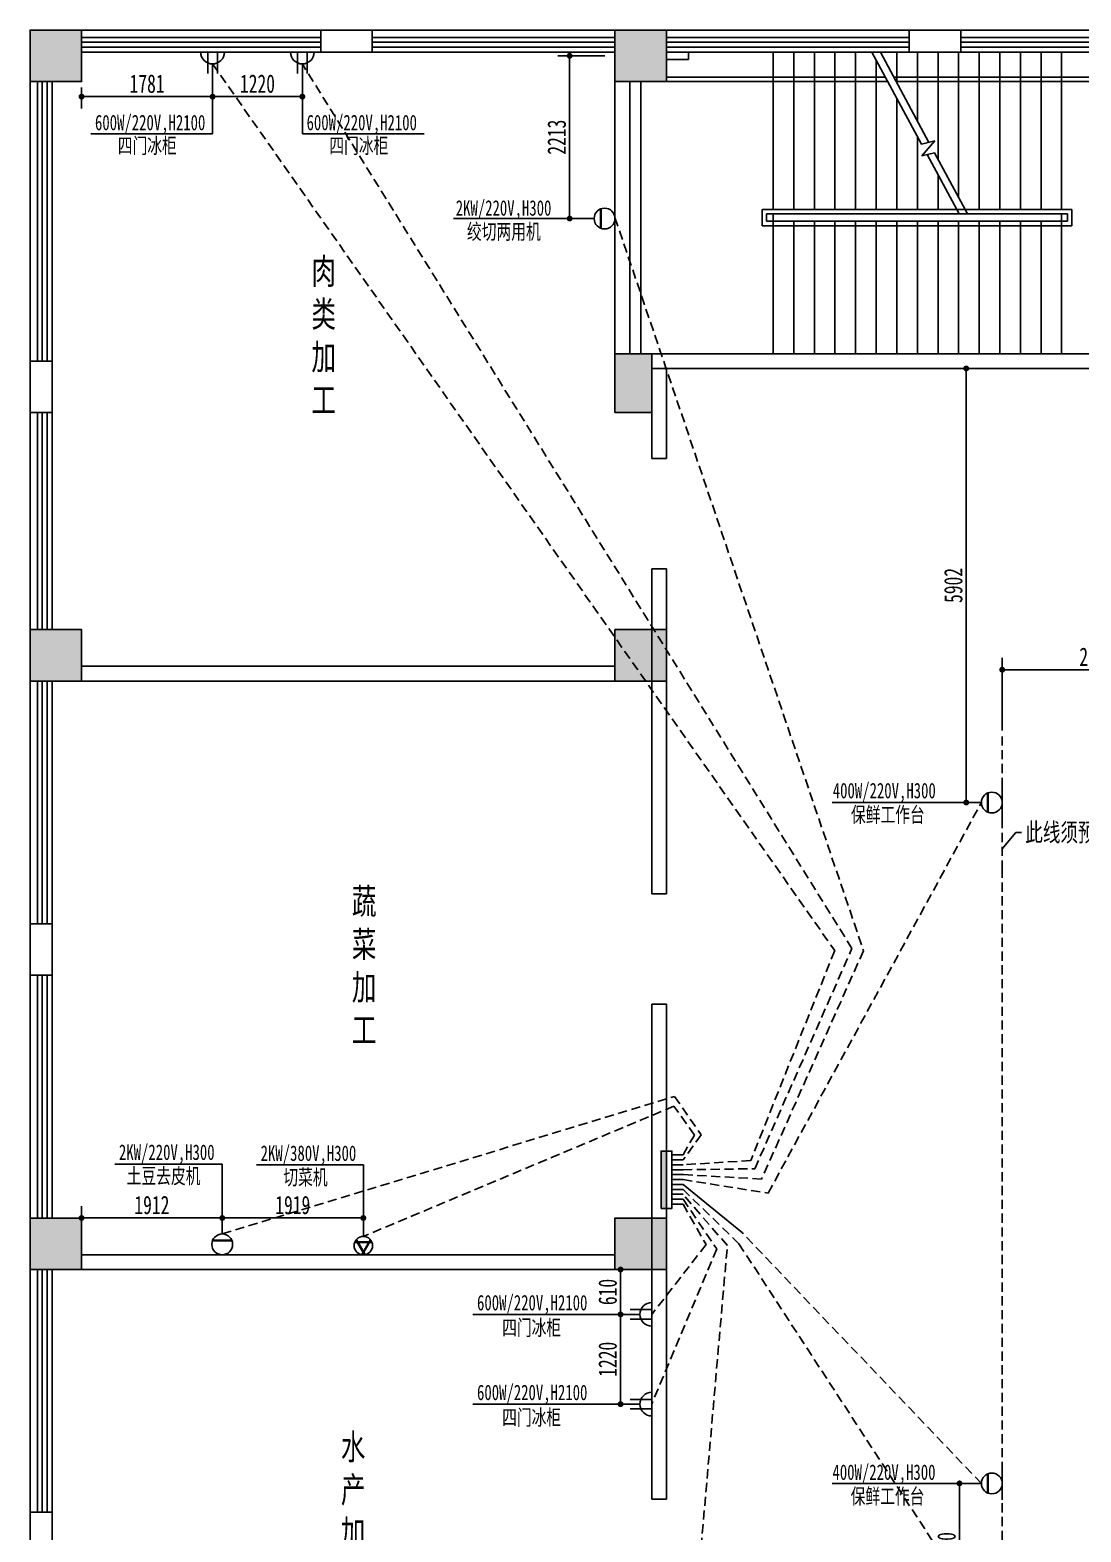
# Model space of a CAD drawing. Header units: inches. Extents: x -584 to 1446124, y -108140 to 99637.
# Drawn here: x 1331134 to 1345417, y 65862 to 86279 of the extents above; entities that cross this region are included whole.
import ezdxf

# ---------------------------------------------------------------- set-up
doc = ezdxf.new("R2010")
doc.units = ezdxf.units.IN
doc.header["$MEASUREMENT"] = 0
doc.linetypes.add('HIDDEN', pattern=[0.375, 0.25, -0.125])
for name, color, linetype in [('COLUMN', 6, 'Continuous'), ('DIM_SYMB', 3, 'Continuous'), ('STAIR', 6, 'Continuous'), ('WALL', 7, 'Continuous'), ('WINDOW', 3, 'Continuous'), ('供排水', 4, 'Continuous'), ('电位', 1, 'Continuous')]:
    doc.layers.add(name, color=color, linetype=linetype)
doc.styles.get("Standard").update_dxf_attribs({"font": '', "width": 0.7, "height": 250})
doc.styles.add('STYLE4', font='', dxfattribs={"width": 0.7, "height": 180})
doc.styles.get('Standard').set_extended_font_data('NSimSun')
doc.styles.get('STYLE4').set_extended_font_data('NSimSun')
doc.dimstyles.new('电路', dxfattribs={"dimscale": 80, "dimtxt": 2.5, "dimasz": 1, "dimexe": 2, "dimexo": 1, "dimtad": 1, "dimdec": 0, "dimtxsty": 'Standard', "dimblk": 'DOT', "dimcen": 1, "dimclrd": 6, "dimclre": 6, "dimclrt": 6, "dimadec": 0, "dimazin": 0, "dimtfac": 1, "dimtdec": 0, "dimtmove": 0, "dimatfit": 3, "dimfxl": 0, "dimarcsym": 0})

# ---------------------------------------------------------------- blocks, each defined once
blk = doc.blocks.new('_FZH')
at = {"layer": 'WALL'}
blk.add_lwpolyline([(-0.5, -0.5), (0.5, -0.5), (0.5, 0.5), (-0.5, 0.5)], close=True, dxfattribs=at)
blk.add_solid([(-0.5, -0.5), (0.5, -0.5), (-0.5, 0.5), (0.5, 0.5)], dxfattribs=at)
blk = doc.blocks.new('$TCHSYS$WIN2D')
for p, q in [((-0.5, 0.5), (0.5, 0.5)), ((-0.5, 0.5), (-0.5, -0.5)), ((0.5, 0.5), (0.5, -0.5)), ((0.5, 0.1667), (-0.5, 0.1667)), ((0.5, -0.1667), (-0.5, -0.1667)), ((-0.5, -0.5), (0.5, -0.5))]:
    blk.add_line(p, q)
blk = doc.blocks.new('A$C383973DD')
at = {"layer": '电位'}
for p, q in [((0, 0), (0, 503)), ((292, 316), (0, 316)), ((292, 187), (0, 187))]:
    blk.add_line(p, q, dxfattribs=at)
blk.add_arc((0, 252), 161, 270, 90, dxfattribs=at)
blk = doc.blocks.new('A$C7F97516A')
at = {"layer": '电位', "color": 4, "xscale": -1}
blk.add_blockref('A$C383973DD', (292, 0), dxfattribs=at)
blk = doc.blocks.new('A$C624B2101')
at = {"rotation": 180}
blk.add_blockref('A$C7F97516A', (292, 503), dxfattribs=at)
blk = doc.blocks.new('A$C76033D9E')
at = {"layer": '电位', "rotation": 180}
blk.add_blockref('A$C624B2101', (292, 503), dxfattribs=at)
blk = doc.blocks.new('A$C748C3124')
at = {"layer": '电位', "rotation": 90}
blk.add_blockref('A$C76033D9E', (503, 0), dxfattribs=at)
blk = doc.blocks.new('A$C42B0259F')
at = {"layer": '电位', "ltscale": 5, "xscale": -1, "rotation": 180}
blk.add_blockref('A$C748C3124', (0, 292), dxfattribs=at)
blk = doc.blocks.new('A$C46FF7360')
at = {"layer": '供排水', "color": 1, "rotation": 270}
blk.add_blockref('A$C42B0259F', (0, 503), dxfattribs=at)
blk = doc.blocks.new('A$C2916719F')
at = {"layer": '电位', "linetype": 'ByBlock', "rotation": 180}
blk.add_blockref('A$C46FF7360', (292, 503), dxfattribs=at)
blk = doc.blocks.new('A$C03132E9D')
at = {"layer": '电位', "linetype": 'ByBlock', "rotation": 270}
blk.add_blockref('A$C2916719F', (0, 292), dxfattribs=at)
blk = doc.blocks.new('A$C6B0667CD')
at = {"layer": '电位', "rotation": 89.99999999999999}
blk.add_blockref('A$C03132E9D', (292, 0), dxfattribs=at)
blk = doc.blocks.new('A$C1DA46B52')
at = {"layer": '电位', "xscale": -1, "rotation": 180}
blk.add_blockref('A$C6B0667CD', (0, 503), dxfattribs=at)
blk = doc.blocks.new('A$C30686D04')
at = {"layer": 'WALL', "color": 5, "rotation": 90}
blk.add_blockref('A$C1DA46B52', (503, 0), dxfattribs=at)
blk = doc.blocks.new('A$C10C2449B')
at = {"layer": 'WALL', "color": 5, "rotation": 90}
blk.add_blockref('A$C30686D04', (292, 0), dxfattribs=at)
blk = doc.blocks.new('A$C50093F6F')
at = {"layer": '电位', "rotation": 270}
blk.add_blockref('A$C10C2449B', (0, 292), dxfattribs=at)
blk = doc.blocks.new('A$C5F826928')
at = {"layer": '电位', "rotation": 270}
blk.add_blockref('A$C50093F6F', (0, 503), dxfattribs=at)
blk = doc.blocks.new('A$C3BCC7316')
at = {"layer": '电位'}
for p, q in [((99, 215), (404, 215)), ((104, 226), (399, 226)), ((0, 0), (503, 0))]:
    blk.add_line(p, q, dxfattribs=at)
blk.add_circle((252, 161), 161, dxfattribs=at)
blk = doc.blocks.new('A$C14B745F9')
at = {"layer": '电位'}
for p, q in [((0, 503), (0, 0)), ((1, 233), (257, 381)), ((257, 122), (1, 270)), ((3, 222), (266, 374)), ((266, 129), (3, 281)), ((215, 404), (215, 99)), ((226, 399), (226, 104))]:
    blk.add_line(p, q, dxfattribs=at)
blk.add_circle((161, 252), 161, dxfattribs=at)
blk = doc.blocks.new('A$C45DF5A34')
at = {"layer": '电位', "color": 4, "rotation": 90}
blk.add_blockref('A$C14B745F9', (503, 0), dxfattribs=at)
blk = doc.blocks.new('A$C719F3E81')
at = {"layer": '电位', "color": 4, "rotation": 180}
blk.add_blockref('A$C45DF5A34', (503, 323), dxfattribs=at)
blk = doc.blocks.new('A$C2F906CB9')
at = {"layer": '电位', "color": 1, "ltscale": 400}
blk.add_blockref('A$C719F3E81', (0, 0), dxfattribs=at)
blk = doc.blocks.new('A$C6BFE34A6')
at = {"layer": '电位', "xscale": 0.777089783281734, "yscale": 0.777089783281734, "zscale": 0.777089783281734}
blk.add_blockref('A$C2F906CB9', (0, 0), dxfattribs=at)
blk = doc.blocks.new('A$C67150746')
at = {"layer": '供排水', "color": 1, "rotation": 270}
blk.add_blockref('A$C6BFE34A6', (0, 391), dxfattribs=at)
blk = doc.blocks.new('A$C51460DDB')
at = {"layer": '电位', "linetype": 'ByBlock', "xscale": -1}
blk.add_blockref('A$C67150746', (251, 0), dxfattribs=at)
blk = doc.blocks.new('A$C75EF68A1')
at = {"layer": 'WALL', "color": 5, "rotation": 180}
blk.add_blockref('A$C51460DDB', (251, 391), dxfattribs=at)
blk = doc.blocks.new('A$C776A0E82')
at = {"layer": '电位', "color": 6}
blk.add_blockref('A$C75EF68A1', (0, 0), dxfattribs=at)
blk = doc.blocks.new('A$C12B31555')
at = {"layer": '电位', "color": 6, "rotation": 270}
blk.add_blockref('A$C776A0E82', (0, 251), dxfattribs=at)
blk = doc.blocks.new('A$C380528E4')
at = {"layer": '电位', "color": 6, "rotation": 180}
blk.add_blockref('A$C12B31555', (391, 251), dxfattribs=at)
blk = doc.blocks.new('_DOT')
at = {"color": 0, "linetype": 'ByBlock'}
blk.add_line((-0.5, 0), (-1, 0), dxfattribs=at)
at = {"color": 0, "linetype": 'ByBlock', "const_width": 0.5}
blk.add_lwpolyline([(-0.25, 0, 1), (0.25, 0, 1)], format="xyb", close=True, dxfattribs=at)
blk = doc.blocks.new('*D536')
at = {"layer": 'Defpoints', "color": 0, "transparency": 16777216}
for p in [(1343766, 66522), (1344063, 66522), (1343952, 64722)]:
    blk.add_point(p, dxfattribs=at)
at = {"layer": '电位', "color": 6, "lineweight": -2, "transparency": 16777216}
for p, q in [((1343983, 66522), (1343606, 66522)), ((1343766, 64802), (1343766, 66442)), ((1343872, 64722), (1343606, 64722))]:
    blk.add_line(p, q, dxfattribs=at)
at = {"layer": '电位', "color": 6, "lineweight": -2, "transparency": 16777216, "xscale": 80, "yscale": 80, "zscale": 80}
for p, rotation in [((1343766, 66522), 90), ((1343766, 64722), 270)]:
    blk.add_blockref('_DOT', p, dxfattribs=dict(at, rotation=rotation))
at = {"layer": '电位', "color": 6, "transparency": 16777216, "insert": (1343591, 65622), "char_height": 250, "attachment_point": 5, "rotation": 90}
blk.add_mtext('1800', dxfattribs=at)
blk = doc.blocks.new('*D537')
at = {"layer": 'Defpoints', "color": 0, "transparency": 16777216}
for p in [(1343858, 81679), (1344063, 81679), (1344063, 75778)]:
    blk.add_point(p, dxfattribs=at)
at = {"layer": '电位', "color": 6, "lineweight": -2, "transparency": 16777216}
for p, q in [((1343983, 81679), (1343698, 81679)), ((1343858, 75858), (1343858, 81599)), ((1343983, 75778), (1343698, 75778))]:
    blk.add_line(p, q, dxfattribs=at)
at = {"layer": '电位', "color": 6, "lineweight": -2, "transparency": 16777216, "xscale": 80, "yscale": 80, "zscale": 80}
for p, rotation in [((1343858, 81679), 90), ((1343858, 75778), 270)]:
    blk.add_blockref('_DOT', p, dxfattribs=dict(at, rotation=rotation))
at = {"layer": '电位', "color": 6, "transparency": 16777216, "insert": (1343683, 78729), "char_height": 250, "attachment_point": 5, "rotation": 90}
blk.add_mtext('5902', dxfattribs=at)
blk = doc.blocks.new('*D538')
at = {"layer": 'Defpoints', "color": 0, "transparency": 16777216}
for p in [(1347084, 77583), (1347084, 77429), (1344347, 76678)]:
    blk.add_point(p, dxfattribs=at)
at = {"layer": '电位', "color": 6, "lineweight": -2, "transparency": 16777216}
for p, q in [((1344347, 76758), (1344347, 77743)), ((1347084, 77509), (1347084, 77743)), ((1344427, 77583), (1347004, 77583))]:
    blk.add_line(p, q, dxfattribs=at)
at = {"layer": '电位', "color": 6, "lineweight": -2, "transparency": 16777216, "xscale": 80, "yscale": 80, "zscale": 80, "rotation": 180}
blk.add_blockref('_DOT', (1344347, 77583), dxfattribs=at)
at = {"layer": '电位', "color": 6, "lineweight": -2, "transparency": 16777216, "xscale": 80, "yscale": 80, "zscale": 80}
blk.add_blockref('_DOT', (1347084, 77583), dxfattribs=at)
at = {"layer": '电位', "color": 6, "transparency": 16777216, "insert": (1345633, 77758), "char_height": 250, "attachment_point": 5}
blk.add_mtext('2737', dxfattribs=at)
blk = doc.blocks.new('*D539')
at = {"layer": 'Defpoints', "color": 0, "transparency": 16777216}
for p in [(1339584, 69429), (1339160, 68819), (1339423, 68819)]:
    blk.add_point(p, dxfattribs=at)
at = {"layer": '电位', "color": 6, "lineweight": -2, "transparency": 16777216}
for p, q in [((1339504, 69429), (1339000, 69429)), ((1339160, 69349), (1339160, 68899)), ((1339343, 68819), (1339000, 68819))]:
    blk.add_line(p, q, dxfattribs=at)
at = {"layer": '电位', "color": 6, "lineweight": -2, "transparency": 16777216, "xscale": 80, "yscale": 80, "zscale": 80}
for p, rotation in [((1339160, 69429), 90), ((1339160, 68819), 270)]:
    blk.add_blockref('_DOT', p, dxfattribs=dict(at, rotation=rotation))
at = {"layer": '电位', "color": 6, "transparency": 16777216, "insert": (1338985, 69124), "char_height": 250, "attachment_point": 5, "rotation": 90}
blk.add_mtext('610', dxfattribs=at)
blk = doc.blocks.new('*D540')
at = {"layer": 'Defpoints', "color": 0, "transparency": 16777216}
for p in [(1339423, 68819), (1339160, 67599), (1339423, 67599)]:
    blk.add_point(p, dxfattribs=at)
at = {"layer": '电位', "color": 6, "lineweight": -2, "transparency": 16777216}
for p, q in [((1339343, 68819), (1339000, 68819)), ((1339160, 68739), (1339160, 67679)), ((1339343, 67599), (1339000, 67599))]:
    blk.add_line(p, q, dxfattribs=at)
at = {"layer": '电位', "color": 6, "lineweight": -2, "transparency": 16777216, "xscale": 80, "yscale": 80, "zscale": 80}
for p, rotation in [((1339160, 68819), 90), ((1339160, 67599), 270)]:
    blk.add_blockref('_DOT', p, dxfattribs=dict(at, rotation=rotation))
at = {"layer": '电位', "color": 6, "transparency": 16777216, "insert": (1338985, 68209), "char_height": 250, "attachment_point": 5, "rotation": 90}
blk.add_mtext('1220', dxfattribs=at)
blk = doc.blocks.new('*D541')
at = {"layer": 'Defpoints', "color": 0, "transparency": 16777216}
for p in [(1333746, 70130), (1333746, 69913), (1331834, 69629)]:
    blk.add_point(p, dxfattribs=at)
at = {"layer": '电位', "color": 6, "lineweight": -2, "transparency": 16777216}
for p, q in [((1331834, 69709), (1331834, 70290)), ((1333746, 69993), (1333746, 70290)), ((1331914, 70130), (1333666, 70130))]:
    blk.add_line(p, q, dxfattribs=at)
at = {"layer": '电位', "color": 6, "lineweight": -2, "transparency": 16777216, "xscale": 80, "yscale": 80, "zscale": 80, "rotation": 180}
blk.add_blockref('_DOT', (1331834, 70130), dxfattribs=at)
at = {"layer": '电位', "color": 6, "lineweight": -2, "transparency": 16777216, "xscale": 80, "yscale": 80, "zscale": 80}
blk.add_blockref('_DOT', (1333746, 70130), dxfattribs=at)
at = {"layer": '电位', "color": 6, "transparency": 16777216, "insert": (1332790, 70305), "char_height": 250, "attachment_point": 5}
blk.add_mtext('1912', dxfattribs=at)
blk = doc.blocks.new('*D542')
at = {"layer": 'Defpoints', "color": 0, "transparency": 16777216}
for p in [(1335664, 70130), (1333746, 69913), (1335664, 69880)]:
    blk.add_point(p, dxfattribs=at)
at = {"layer": '电位', "color": 6, "lineweight": -2, "transparency": 16777216}
for p, q in [((1333746, 69993), (1333746, 70290)), ((1335664, 69960), (1335664, 70290)), ((1333826, 70130), (1335584, 70130))]:
    blk.add_line(p, q, dxfattribs=at)
at = {"layer": '电位', "color": 6, "lineweight": -2, "transparency": 16777216, "xscale": 80, "yscale": 80, "zscale": 80, "rotation": 180}
blk.add_blockref('_DOT', (1333746, 70130), dxfattribs=at)
at = {"layer": '电位', "color": 6, "lineweight": -2, "transparency": 16777216, "xscale": 80, "yscale": 80, "zscale": 80}
blk.add_blockref('_DOT', (1335664, 70130), dxfattribs=at)
at = {"layer": '电位', "color": 6, "transparency": 16777216, "insert": (1334705, 70305), "char_height": 250, "attachment_point": 5}
blk.add_mtext('1919', dxfattribs=at)
blk = doc.blocks.new('*D543')
at = {"layer": 'Defpoints', "color": 0, "transparency": 16777216}
for p in [(1333615, 85818), (1331834, 85579), (1333615, 85374)]:
    blk.add_point(p, dxfattribs=at)
at = {"layer": '电位', "color": 6, "lineweight": -2, "transparency": 16777216}
for p, q in [((1333615, 85738), (1333615, 85214)), ((1331834, 85499), (1331834, 85214)), ((1331914, 85374), (1333535, 85374))]:
    blk.add_line(p, q, dxfattribs=at)
at = {"layer": '电位', "color": 6, "lineweight": -2, "transparency": 16777216, "xscale": 80, "yscale": 80, "zscale": 80, "rotation": 180}
blk.add_blockref('_DOT', (1331834, 85374), dxfattribs=at)
at = {"layer": '电位', "color": 6, "lineweight": -2, "transparency": 16777216, "xscale": 80, "yscale": 80, "zscale": 80}
blk.add_blockref('_DOT', (1333615, 85374), dxfattribs=at)
at = {"layer": '电位', "color": 6, "transparency": 16777216, "insert": (1332725, 85549), "char_height": 250, "attachment_point": 5}
blk.add_mtext('1781', dxfattribs=at)
blk = doc.blocks.new('*D544')
at = {"layer": 'Defpoints', "color": 0, "transparency": 16777216}
for p in [(1333615, 85818), (1334835, 85818), (1334835, 85374)]:
    blk.add_point(p, dxfattribs=at)
at = {"layer": '电位', "color": 6, "lineweight": -2, "transparency": 16777216}
for p, q in [((1333615, 85738), (1333615, 85214)), ((1334835, 85738), (1334835, 85214)), ((1333695, 85374), (1334755, 85374))]:
    blk.add_line(p, q, dxfattribs=at)
at = {"layer": '电位', "color": 6, "lineweight": -2, "transparency": 16777216, "xscale": 80, "yscale": 80, "zscale": 80, "rotation": 180}
blk.add_blockref('_DOT', (1333615, 85374), dxfattribs=at)
at = {"layer": '电位', "color": 6, "lineweight": -2, "transparency": 16777216, "xscale": 80, "yscale": 80, "zscale": 80}
blk.add_blockref('_DOT', (1334835, 85374), dxfattribs=at)
at = {"layer": '电位', "color": 6, "transparency": 16777216, "insert": (1334225, 85549), "char_height": 250, "attachment_point": 5}
blk.add_mtext('1220', dxfattribs=at)
blk = doc.blocks.new('*D545')
at = {"layer": 'Defpoints', "color": 0, "transparency": 16777216}
for p in [(1338468, 85929), (1339084, 85929), (1338800, 83717)]:
    blk.add_point(p, dxfattribs=at)
at = {"layer": '电位', "color": 6, "lineweight": -2, "transparency": 16777216}
for p, q in [((1338948, 85929), (1338308, 85929)), ((1338468, 83797), (1338468, 85849)), ((1338720, 83717), (1338308, 83717))]:
    blk.add_line(p, q, dxfattribs=at)
at = {"layer": '电位', "color": 6, "lineweight": -2, "transparency": 16777216, "xscale": 80, "yscale": 80, "zscale": 80}
for p, rotation in [((1338468, 85929), 90), ((1338468, 83717), 270)]:
    blk.add_blockref('_DOT', p, dxfattribs=dict(at, rotation=rotation))
at = {"layer": '电位', "color": 6, "transparency": 16777216, "insert": (1338293, 84823), "char_height": 250, "attachment_point": 5, "rotation": 90}
blk.add_mtext('2213', dxfattribs=at)

msp = doc.modelspace()

# ---------------------------------------------------------------- hatches: boundary and pattern name
at = {"layer": '电位'}
msp.add_hatch(color=1, dxfattribs=at).paths.add_polyline_path([(1339784.2, 71039.1), (1339709.8, 71039.1), (1339709.8, 70259.1), (1339784.2, 70259.1)])

# ---------------------------------------------------------------- linework, layer by layer
for p, q in [((1331834.2, 86279.5), (1351084.2, 86279.5)), ((1331134.2, 66129.5), (1331134.2, 85579.5))]:
    msp.add_line(p, q)
at = {"layer": 'COLUMN'}
for p, q in [((1335784.2, 86279.5), (1335084.2, 86279.5)), ((1335084.2, 86279.5), (1335084.2, 86179.5)), ((1335784.2, 86179.5), (1335784.2, 86279.5)), ((1343784.2, 86279.5), (1343084.2, 86279.5)), ((1343084.2, 86279.5), (1343084.2, 86179.5)), ((1343784.2, 86179.5), (1343784.2, 86279.5)), ((1335084.2, 85979.5), (1335784.2, 85979.5)), ((1343084.2, 85979.5), (1343784.2, 85979.5)), ((1331234.2, 81779.5), (1331134.2, 81779.5)), ((1331134.2, 81779.5), (1331134.2, 81079.5)), ((1331434.2, 81079.5), (1331434.2, 81779.5)), ((1331134.2, 81079.5), (1331234.2, 81079.5)), ((1331234.2, 74129.5), (1331134.2, 74129.5)), ((1331134.2, 74129.5), (1331134.2, 73429.5)), ((1331434.2, 73429.5), (1331434.2, 74129.5)), ((1331134.2, 73429.5), (1331234.2, 73429.5)), ((1331234.2, 66129.5), (1331134.2, 66129.5)), ((1331134.2, 66129.5), (1331134.2, 65429.5)), ((1331434.2, 65429.5), (1331434.2, 66129.5))]:
    msp.add_line(p, q, dxfattribs=at)
at = {"layer": 'DIM_SYMB'}
for points in [[(1345294.2, 82779.5, 0, 0, 0), (1340334.2, 82779.5, 0, 0, 0), (1340334.2, 84679.5, 0, 0, 0), (1342744.2, 84679.5, 120, 0, 0), (1343194.2, 84679.5, 0, 0, 0)], [(1345294.2, 84679.5, 0, 0, 0), (1343924.2, 84679.5, 120, 0, 0), (1343474.2, 84679.5, 0, 0, 0)]]:
    msp.add_lwpolyline(points, format="xyseb", dxfattribs=at)
at = {"layer": 'STAIR'}
for p, q in [((1341234.2, 83839.5), (1341234.2, 85979.5)), ((1341234.2, 83839.5), (1341234.2, 85979.5)), ((1341514.2, 83839.5), (1341514.2, 85979.5)), ((1341794.2, 83839.5), (1341794.2, 85979.5)), ((1342074.2, 83839.5), (1342074.2, 85979.5)), ((1342354.2, 83839.5), (1342354.2, 85979.5)), ((1343250.7, 84729.1), (1342576.9, 85979.5)), ((1343351.4, 84752.9), (1342690.5, 85979.5)), ((1342914.2, 85564.3), (1342914.2, 85979.5)), ((1343194.2, 85044.7), (1343194.2, 85979.5)), ((1343474.2, 84525.1), (1343474.2, 85979.5)), ((1343754.2, 84005.5), (1343754.2, 85979.5)), ((1344034.2, 83839.5), (1344034.2, 85979.5)), ((1344314.2, 83839.5), (1344314.2, 85979.5)), ((1344594.2, 83839.5), (1344594.2, 85979.5)), ((1344874.2, 83839.5), (1344874.2, 85979.5)), ((1345154.2, 83839.5), (1345154.2, 85979.5)), ((1342634.2, 83839.5), (1342634.2, 85873.1)), ((1339434.2, 85579.5), (1339434.2, 81879.5)), ((1342760.1, 85639.5), (1339784.2, 85639.5)), ((1341234.2, 85579.5), (1339784.2, 85579.5)), ((1342792.4, 85579.5), (1341234.2, 85579.5)), ((1347084.2, 85639.5), (1342873.7, 85639.5)), ((1347084.2, 85579.5), (1342906, 85579.5)), ((1342914.2, 85564.3), (1342914.2, 85579.5)), ((1342914.2, 83839.5), (1342914.2, 85353.5)), ((1343194.2, 83839.5), (1343194.2, 84833.9)), ((1343432.4, 84772.1), (1343250.7, 84729.1)), ((1343253.5, 84571.2), (1343432.4, 84772.1)), ((1343427.2, 84612.3), (1343253.5, 84571.2)), ((1343762.4, 83779.5), (1343326.4, 84588.5)), ((1343876, 83779.5), (1343427.2, 84612.3)), ((1343474.2, 83839.5), (1343474.2, 84314.3)), ((1345294.2, 83839.5), (1341084.2, 83839.5)), ((1341084.2, 83839.5), (1341084.2, 83619.5)), ((1345234.2, 83779.5), (1341144.2, 83779.5)), ((1341144.2, 83779.5), (1341144.2, 83679.5)), ((1343762.4, 83779.5), (1341234.2, 83779.5)), ((1341234.2, 83679.5), (1341234.2, 83779.5)), ((1345154.2, 83779.5), (1343876, 83779.5)), ((1345154.2, 83779.5), (1345154.2, 83679.5)), ((1345234.2, 83679.5), (1345234.2, 83779.5)), ((1345294.2, 83619.5), (1345294.2, 83839.5)), ((1341084.2, 83619.5), (1345294.2, 83619.5)), ((1341144.2, 83679.5), (1345234.2, 83679.5)), ((1341234.2, 83679.5), (1345154.2, 83679.5)), ((1341234.2, 83679.5), (1341234.2, 81879.5)), ((1341234.2, 81879.5), (1341234.2, 83619.5)), ((1341514.2, 83679.5), (1341514.2, 81879.5)), ((1341794.2, 83679.5), (1341794.2, 81879.5)), ((1342074.2, 83679.5), (1342074.2, 81879.5)), ((1342354.2, 83679.5), (1342354.2, 81879.5)), ((1342634.2, 83679.5), (1342634.2, 81879.5)), ((1342914.2, 83679.5), (1342914.2, 81879.5)), ((1343194.2, 83679.5), (1343194.2, 81879.5)), ((1343474.2, 83679.5), (1343474.2, 81879.5)), ((1343754.2, 83679.5), (1343754.2, 81879.5)), ((1344034.2, 83679.5), (1344034.2, 81879.5)), ((1344314.2, 83679.5), (1344314.2, 81879.5)), ((1344594.2, 83679.5), (1344594.2, 81879.5)), ((1344874.2, 83679.5), (1344874.2, 81879.5)), ((1345154.2, 83679.5), (1345154.2, 81879.5)), ((1339434.2, 81879.5), (1341234.2, 81879.5)), ((1341234.2, 81879.5), (1345154.2, 81879.5))]:
    msp.add_line(p, q, dxfattribs=at)
at = {"layer": 'WALL'}
for p, q in [((1339784.2, 85979.5), (1340084.2, 85979.5)), ((1340084.2, 85979.5), (1340084.2, 85879.5)), ((1339784.2, 85879.5), (1340084.2, 85879.5)), ((1339084.2, 81879.5), (1339084.2, 85579.5)), ((1339284.2, 81879.5), (1339284.2, 85579.5)), ((1347234.2, 81879.5), (1339584.2, 81879.5)), ((1339584.2, 81679.5), (1339584.2, 80455)), ((1347234.2, 81679.5), (1339584.2, 81679.5)), ((1339784.2, 81679.5), (1339784.2, 80455)), ((1339584.2, 80455), (1339784.2, 80455)), ((1339584.2, 78955), (1339584.2, 74538)), ((1339584.2, 78955), (1339784.2, 78955)), ((1339784.2, 78955), (1339784.2, 74538)), ((1339084.2, 77629.5), (1331834.2, 77629.5)), ((1339084.2, 77429.5), (1331834.2, 77429.5)), ((1339584.2, 74538), (1339784.2, 74538)), ((1339584.2, 73038), (1339584.2, 66306.7)), ((1339584.2, 73038), (1339784.2, 73038)), ((1339784.2, 73038), (1339784.2, 66306.7)), ((1339084.2, 69629.5), (1331834.2, 69629.5)), ((1339084.2, 69429.5), (1331834.2, 69429.5)), ((1339584.2, 66306.7), (1339784.2, 66306.7))]:
    msp.add_line(p, q, dxfattribs=at)
at = {"layer": '供排水', "color": 5, "linetype": 'HIDDEN', "ltscale": 500}
for p, q in [((1344347.3, 76677.7), (1344347.3, 74877.7)), ((1344347.3, 74877.7), (1344347.3, 63821.9))]:
    msp.add_line(p, q, dxfattribs=at)
at = {"layer": '电位', "color": 4}
for p, q in [((1333615.5, 85818.1), (1333615.5, 84866.5)), ((1334835.5, 85818.1), (1334835.5, 84866.5)), ((1331959.5, 84866.5), (1333615.5, 84866.5)), ((1334835.5, 84866.5), (1336491.5, 84866.5)), ((1336890.5, 83716.8), (1338800.2, 83716.8)), ((1342033.7, 75777.7), (1344063.3, 75777.7)), ((1332286.2, 70859.6), (1333745.8, 70859.6)), ((1333745.8, 69916.6), (1333745.8, 70859.6)), ((1334211.8, 70854.8), (1335664.4, 70854.8)), ((1335664.4, 69880.3), (1335664.4, 70854.8)), ((1337151.9, 68819.5), (1339422.8, 68819.5)), ((1337151.9, 67599.5), (1339422.8, 67599.5)), ((1342033.7, 66521.9), (1344063.3, 66521.9))]:
    msp.add_line(p, q, dxfattribs=at)
at = {"layer": '电位', "linetype": 'HIDDEN', "ltscale": 500}
for p, q in [((1333615.5, 85818.1), (1342070.1, 73765.5)), ((1342304.6, 73793.4), (1334835.5, 85818.1)), ((1339084.2, 83729.5), (1342461.9, 73763.8)), ((1341164.9, 70467.7), (1344063.3, 75777.7)), ((1342070.1, 73765.5), (1340929.6, 70911)), ((1340983.6, 70799.2), (1342304.6, 73793.4)), ((1342461.9, 73763.8), (1341076.5, 70660)), ((1333745.8, 69913.5), (1339892.5, 71782.1)), ((1339892.5, 71782.1), (1340257.2, 71260.8)), ((1339885, 71649.4), (1335664.4, 69880.3)), ((1340163, 71257.7), (1339885, 71649.4)), ((1340257.2, 71260.8), (1340008.5, 70920)), ((1340008.5, 70986.9), (1340163, 71257.7)), ((1340929.6, 70911), (1340008.5, 70853.2)), ((1340008.5, 70786.3), (1340983.6, 70799.2)), ((1341076.5, 70660), (1340008.5, 70719.4)), ((1340008.5, 70652.5), (1341164.9, 70467.7)), ((1340008.5, 70518.8), (1340768.9, 69779)), ((1340611.4, 69756.3), (1340008.5, 70451.9)), ((1340008.5, 70385), (1340466.3, 69710.4)), ((1340008.5, 70318.1), (1340322.4, 69768.2)), ((1344063.3, 66521.9), (1340816, 69926.2)), ((1340322.4, 69768.2), (1339584.2, 68819.5)), ((1340466.3, 69710.4), (1339584.2, 67599.5)), ((1339945.5, 62106.9), (1340611.4, 69756.3)), ((1340768.9, 69779), (1344063.3, 64721.9))]:
    msp.add_line(p, q, dxfattribs=at)
at = {"layer": '电位'}
for p, q in [((1339784.2, 70259.1), (1339784.2, 71039.1)), ((1339858.5, 70986.9), (1340008.5, 70986.9)), ((1339858.5, 70920), (1340008.5, 70920)), ((1339858.5, 70853.2), (1340008.5, 70853.2)), ((1339858.5, 70786.3), (1340008.5, 70786.3)), ((1339858.5, 70719.4), (1340008.5, 70719.4)), ((1339858.5, 70652.5), (1340008.5, 70652.5)), ((1339858.5, 70585.6), (1340008.5, 70585.6)), ((1339858.5, 70518.8), (1340008.5, 70518.8)), ((1339858.5, 70451.9), (1340008.5, 70451.9)), ((1339858.5, 70385), (1340008.5, 70385)), ((1339858.5, 70318.1), (1340008.5, 70318.1))]:
    msp.add_line(p, q, dxfattribs=at)
at = {"layer": '电位', "color": 1}
msp.add_line((1340816, 69926.2), (1340008.5, 70585.6), dxfattribs=at)
at = {"layer": '电位'}
msp.add_lwpolyline([(1339709.8, 70259.1), (1339858.5, 70259.1), (1339858.5, 71039.1), (1339709.8, 71039.1)], close=True, dxfattribs=at)

# ---------------------------------------------------------------- block references
at = {"layer": 'COLUMN', "xscale": 700}
for p, yscale, zscale in [((1331484.2, 85929.5), 700, 700), ((1339434.2, 85929.5), 700, 700), ((1331484.2, 77779.5), 700, 700), ((1339434.2, 77779.5), 700, 700), ((1331484.2, 69779.5), 699.9999999998836, 699.9999999998836), ((1339434.2, 69779.5), 700, 700)]:
    msp.add_blockref('_FZH', p, dxfattribs=dict(at, yscale=yscale, zscale=zscale))
at = {"layer": 'COLUMN', "xscale": 499.9999999953434, "yscale": 799.9999999967404, "zscale": 799.9999999967404, "rotation": 359.9999999997599}
msp.add_blockref('_FZH', (1339334.2, 81479.5), dxfattribs=at)
at = {"layer": 'WINDOW'}
for p, xscale, yscale, zscale, rotation in [((1333459.2, 86079.5), 3250, 200, 3250, 180), ((1337434.2, 86079.5), 3300, 200, 3300, 180), ((1341434.2, 86079.5), -3300, 200, -3300, 180), ((1345434.2, 86079.5), 3300, 200, 3300, 180), ((1331334.2, 83679.5), 3800, -200, 3800, 90), ((1331334.2, 79604.5), 2950, -200, 2950, 90), ((1331334.2, 75779.5), -3300, -200, -3300, 90), ((1331334.2, 71779.5), 3300, -200, 3300, 90), ((1331334.2, 67779.5), 3300, -200, 3300, 90)]:
    msp.add_blockref('$TCHSYS$WIN2D', p, dxfattribs=dict(at, xscale=xscale, yscale=yscale, zscale=zscale, rotation=rotation))
at = {"layer": '电位', "rotation": 90}
for p in [(1333867, 85687.8), (1335087, 85687.8)]:
    msp.add_blockref('A$C5F826928', p, dxfattribs=at)
at = {"layer": '电位', "xscale": -0.8800000001210719, "yscale": 0.8800000000046566, "zscale": 0.88, "rotation": 90}
for p in [(1339084.2, 83938.2), (1344347.3, 75999.1), (1344347.3, 66743.2)]:
    msp.add_blockref('A$C3BCC7316', p, dxfattribs=at)
at = {"layer": '电位', "xscale": 0.8800000001210719, "yscale": 0.8800000000046566, "zscale": 0.88}
msp.add_blockref('A$C3BCC7316', (1333524.4, 69629.5), dxfattribs=at)
at = {"layer": '电位', "color": 6, "xscale": -1, "rotation": 180}
msp.add_blockref('A$C380528E4', (1335468.9, 69880.3), dxfattribs=at)
at = {"layer": '电位'}
for p in [(1339292.4, 68568), (1339292.4, 67348)]:
    msp.add_blockref('A$C5F826928', p, dxfattribs=at)

# ---------------------------------------------------------------- texts
at = {"layer": 'WALL', "char_height": 350, "width": 350, "attachment_point": 1}
for s, insert in [('{\\C0;肉类加工}', (1334958.3, 83176.6)), ('{\\C0;蔬菜加工}', (1335507.3, 74610.2)), ('{\\C0;水产加工}', (1335358.1, 67194.9))]:
    msp.add_mtext(s, dxfattribs=dict(at, insert=insert))
at = {"layer": '供排水', "color": 6, "insert": (1344660.2, 75497.4), "char_height": 250, "attachment_point": 1}
msp.add_mtext('此线须预埋', dxfattribs=at)
at = {"layer": '电位', "color": 4, "style": 'STYLE4', "width": 0.7}
for s, rotation, p in [('600W/220V,H2100', 359.98979, (1332016.5, 84917.4)), ('600W/220V,H2100', 359.98979, (1334892.5, 84917.4)), ('四门冰柜', 359.98979, (1332326.2, 84602.2)), ('四门冰柜', 359.98979, (1335202.2, 84602.2)), ('2KW/220V,H300', 0.01021, (1336919.8, 83756)), ('绞切两用机', 0.01021, (1337072.5, 83435.5)), ('400W/220V,H300', 359.98979, (1342044, 75835.5)), ('保鲜工作台', 359.98979, (1342291.3, 75507.9)), ('2KW/220V,H300', 359.98979, (1332342.4, 70919.5)), ('2KW/380V,H300', 359.98979, (1334268, 70906.2)), ('土豆去皮机', 359.98979, (1332448, 70597.1)), ('切菜机', 359.98979, (1334576.9, 70579.5)), ('600W/220V,H2100', 359.98979, (1337208.9, 68874.2)), ('四门冰柜', 359.98979, (1337550.3, 68533.7)), ('600W/220V,H2100', 359.98979, (1337208.9, 67654.2)), ('四门冰柜', 359.98979, (1337550.3, 67313.7)), ('400W/220V,H300', 359.98979, (1342040, 66570.1)), ('保鲜工作台', 359.98979, (1342287.2, 66242.5))]:
    msp.add_text(s, height=210, rotation=rotation, dxfattribs=at).set_placement(p)

# ---------------------------------------------------------------- dimensions: what is measured, and where the dimension line sits
at = {"layer": '电位', "color": 1}
for base, p1, p2, override, picture, middle in [((1338468.3, 85929.5), (1338800.2, 83716.8), (1339084.2, 85929.5), {"dimfxl": 6, "dimfxlon": 1}, '*D545', (1338293.3, 84823.2)), ((1343857.6, 81679.5), (1344063.3, 75777.7), (1344063.3, 81679.5), {"dimfxl": 6, "dimfxlon": 1}, '*D537', (1343682.6, 78728.6)), ((1339160.3, 68819.5), (1339584.2, 69429.5), (1339422.8, 68819.5), {"dimfxl": 6, "dimfxlon": 1}, '*D539', (1338985.3, 69124.5)), ((1339160.3, 67599.5), (1339422.8, 68819.5), (1339422.8, 67599.5), {"dimtmove": 1, "dimfxl": 6, "dimfxlon": 1}, '*D540', (1338985.3, 68209.5)), ((1343766.3, 66521.9), (1343952, 64721.9), (1344063.3, 66521.9), {"dimtmove": 1, "dimfxl": 6, "dimfxlon": 1}, '*D536', (1343591.3, 65621.9))]:
    dim = msp.add_linear_dim(base=base, p1=p1, p2=p2, angle=90, dimstyle='电路', override=override, dxfattribs=at)
    dim.commit()
    dim.dimension.update_dxf_attribs({"geometry": picture, "text_midpoint": middle})
for base, p1, p2, override, picture, middle in [((1333615.5, 85373.9), (1331834.2, 85579.5), (1333615.5, 85818.1), {"dimfxl": 6, "dimfxlon": 1}, '*D543', (1332724.8, 85548.9)), ((1334835.5, 85373.9), (1333615.5, 85818.1), (1334835.5, 85818.1), {"dimtmove": 1, "dimfxl": 6, "dimfxlon": 1}, '*D544', (1334225.5, 85548.9)), ((1333745.8, 70129.9), (1331834.2, 69629.5), (1333745.8, 69913.5), {"dimfxl": 6, "dimfxlon": 1}, '*D541', (1332790, 70304.9)), ((1335664.4, 70129.9), (1333745.8, 69913.5), (1335664.4, 69880.3), {"dimtmove": 1, "dimfxl": 6, "dimfxlon": 1}, '*D542', (1334705.1, 70304.9))]:
    dim = msp.add_linear_dim(base=base, p1=p1, p2=p2, dimstyle='电路', override=override, dxfattribs=at)
    dim.commit()
    dim.dimension.update_dxf_attribs({"geometry": picture, "text_midpoint": middle})
dim = msp.add_linear_dim(base=(1347084.2, 77583), p1=(1344347.3, 76677.7), p2=(1347084.2, 77429.5), dimstyle='电路', override={"dimfxl": 6, "dimfxlon": 1}, dxfattribs=at)
dim.commit()
dim.dimension.update_dxf_attribs({"geometry": '*D538', "text_midpoint": (1345632.6, 77583), "dimtype": 160})

# ---------------------------------------------------------------- leaders
at = {"layer": '供排水', "annotation_type": 0, "has_hookline": 1, "hookline_direction": 0, "text_width": 1223.1}
msp.add_leader([(1344347.3, 75148), (1344530.2, 75372.4), (1344610.2, 75372.4)], dimstyle='电路', override={"dimgap": 0.625, "dimtad": 0}, dxfattribs=at)

doc.saveas('drawing.dxf')
